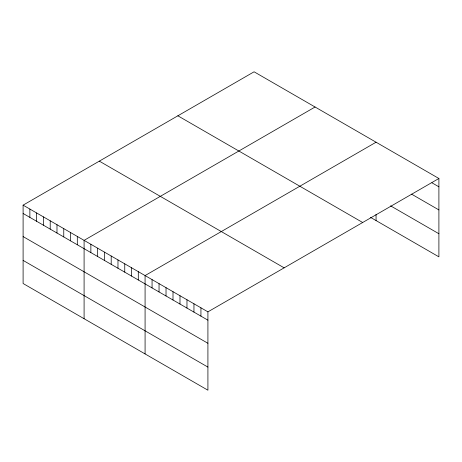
<?xml version="1.0" encoding="UTF-8"?>
<svg xmlns="http://www.w3.org/2000/svg" width="462" height="462" viewBox="0 0 462 462"><rect width="100%" height="100%" fill="white"/><g stroke="black" fill="none" stroke-linecap="round" stroke-linejoin="round"><path stroke-width="0.69" d="M438.9 178.494L207.917 311.85L207.917 390.205L23.1 283.506L23.1 205.151L254.083 71.795L438.9 178.494L438.9 256.849L370.518 217.371M315.072 107.005L84.09 240.361L84.09 318.716M376.062 142.215L145.08 275.571L145.08 353.927M431.918 182.785L438.9 186.815M411.555 194.138L438.9 209.927M390.609 205.856L438.9 233.737M177.858 115.8L362.676 222.505M99.324 161.14L284.142 267.845M23.1 205.151L207.917 311.85M23.1 213.467L207.917 320.172M23.1 236.579L207.917 343.283M23.1 260.395L207.917 367.094M376.062 214.27L376.062 220.57M200.935 307.819L200.935 316.141M193.953 303.788L193.953 312.11M186.971 299.757L186.971 308.079M179.989 295.726L179.989 304.048M173.007 291.695L173.007 300.017M166.025 287.664L166.025 295.986M159.043 283.633L159.043 291.955M152.062 279.602L152.062 287.924M138.3 271.662L138.3 279.978M131.526 267.746L131.526 276.068M124.752 263.837L124.752 272.153M117.972 259.921L117.972 268.243M111.198 256.012L111.198 264.328M104.418 252.102L104.418 260.418M97.644 248.186L97.644 256.502M90.864 244.277L90.864 252.593M77.31 236.452L77.31 244.768M70.536 232.536L70.536 240.852M63.762 228.626L63.762 236.942M56.982 224.711L56.982 233.033M50.208 220.801L50.208 229.117M43.428 216.886L43.428 225.208M36.654 212.976L36.654 221.292M29.874 209.061L29.874 217.383"/></g></svg>
